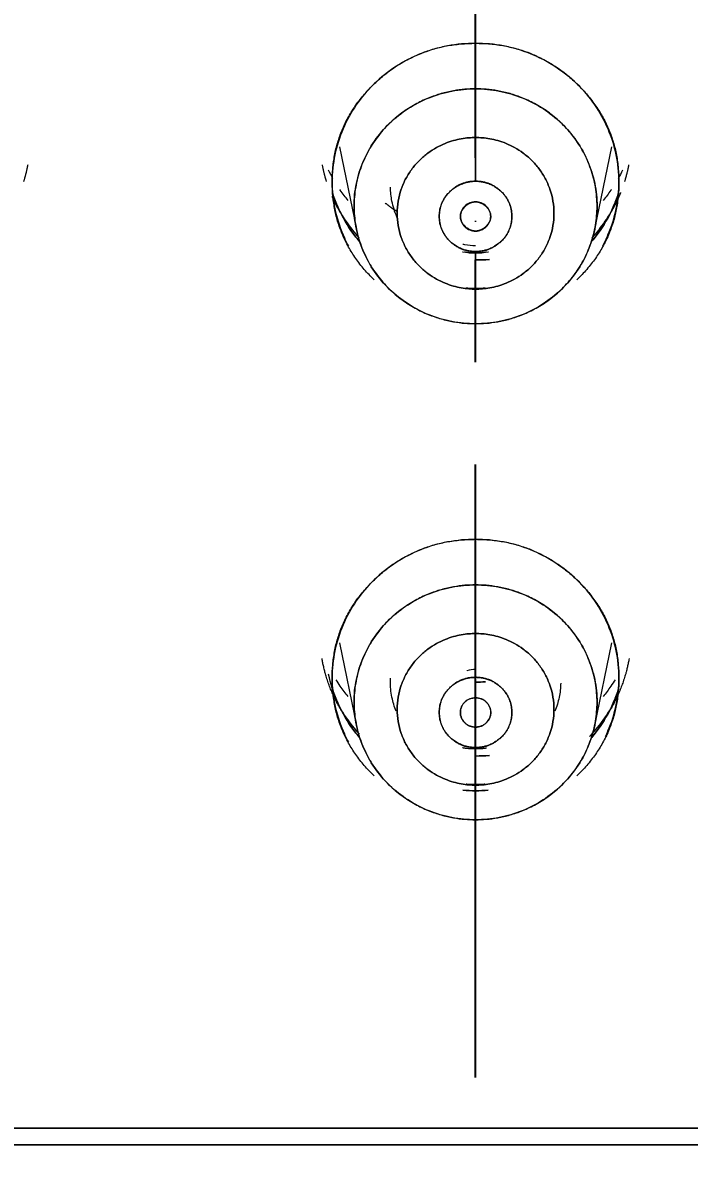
# Model space of a CAD drawing. Header units: inches. Extents: x 1105 to 1525, y -292 to 302.
# Drawn here: x 1204.5 to 1214.36, y 33.94 to 50.83 of the extents above; entities that cross this region are included whole.
import ezdxf

# ---------------------------------------------------------------- set-up
doc = ezdxf.new("R2010")
doc.units = ezdxf.units.IN
doc.header["$LTSCALE"] = 2.42
doc.header["$MEASUREMENT"] = 0
doc.header["$PDMODE"] = 3
doc.header["$PDSIZE"] = 0.3125
doc.linetypes.add('CENTER2', pattern=[1.125, 0.75, -0.125, 0.125, -0.125])
doc.layers.get('0').update_dxf_attribs({"linetype": 'CONTINUOUS'})
doc.layers.get('Defpoints').update_dxf_attribs({"linetype": 'CONTINUOUS'})
doc.layers.add('CENTER', color=1, linetype='CENTER2')
doc.layers.add('DIM', color=3, linetype='CONTINUOUS', lineweight=18)
doc.styles.get("Standard").update_dxf_attribs({"font": 'arial.ttf', "width": 0.8})
doc.dimstyles.new('ISO-25', dxfattribs={"dimtxt": 5, "dimasz": 2.5, "dimexe": 1.25, "dimexo": 0.625, "dimgap": 2, "dimtad": 1, "dimtih": 1, "dimtoh": 1, "dimdec": 1, "dimdsep": 46, "dimtxsty": 'Standard', "dimcen": 0, "dimclrd": 3, "dimclre": 3, "dimclrt": 4, "dimadec": 0, "dimazin": 0, "dimtfac": 1, "dimtdec": 1, "dimtmove": 0, "dimatfit": 3, "dimfxl": 1, "dimarcsym": 0})

# ---------------------------------------------------------------- blocks, each defined once
blk = doc.blocks.new('*D1')
at = {"layer": 'Defpoints', "color": 0, "transparency": 16777216}
for p in [(1211.201, 101.815), (1211.201, -172.578), (1309.638, -172.578)]:
    blk.add_point(p, dxfattribs=at)
at = {"layer": 'DIM', "color": 3, "lineweight": -2, "transparency": 16777216}
for p, q in [((1211.826, 101.815), (1310.888, 101.815)), ((1309.638, 96.815), (1309.638, -30.872)), ((1309.638, -167.578), (1309.638, -39.892)), ((1211.826, -172.578), (1310.888, -172.578))]:
    blk.add_line(p, q, dxfattribs=at)
at = {"layer": 'DIM', "color": 3, "transparency": 16777216}
for points in [[(1308.805, 96.815), (1310.472, 96.815), (1309.638, 101.815)], [(1308.805, -167.578), (1310.472, -167.578), (1309.638, -172.578)]]:
    blk.add_solid(points, dxfattribs=at)
at = {"layer": 'DIM', "color": 4, "transparency": 16777216, "insert": (1309.638, -35.382), "char_height": 5, "attachment_point": 5}
blk.add_mtext('274.4', dxfattribs=at)
blk = doc.blocks.new('*D3')
at = {"layer": 'Defpoints', "color": 0, "transparency": 16777216}
for p in [(1279.036, 140.16), (1143.365, 34.026), (1279.036, 34.019)]:
    blk.add_point(p, dxfattribs=at)
at = {"layer": 'DIM', "color": 3, "lineweight": -2, "transparency": 16777216}
for p, q in [((1143.365, 34.651), (1143.365, 141.41)), ((1279.036, 34.644), (1279.036, 141.41)), ((1148.365, 140.16), (1202.64, 140.16)), ((1274.036, 140.16), (1219.761, 140.16))]:
    blk.add_line(p, q, dxfattribs=at)
at = {"layer": 'DIM', "color": 3, "transparency": 16777216}
for points in [[(1148.365, 140.993), (1148.365, 139.326), (1143.365, 140.16)], [(1274.036, 140.993), (1274.036, 139.326), (1279.036, 140.16)]]:
    blk.add_solid(points, dxfattribs=at)
at = {"layer": 'DIM', "color": 4, "transparency": 16777216, "insert": (1211.201, 140.16), "char_height": 5, "attachment_point": 5}
blk.add_mtext('135.7', dxfattribs=at)

msp = doc.modelspace()

# ---------------------------------------------------------------- linework, layer by layer
at = {"linetype": 'Continuous', "lineweight": 18, "extrusion": (0, 1, 0)}
for p, q in [((1209.184, 48.996), (1209.436, 47.776)), ((1212.965, 47.776), (1213.217, 48.996)), ((1209.184, 41.655), (1209.436, 40.435)), ((1212.965, 40.435), (1213.217, 41.655))]:
    msp.add_line(p, q, dxfattribs=at)
at = {"linetype": 'Continuous', "lineweight": 18}
for points, degree, knots in [([(1211.201, 97.587), (1208.989, 97.587), (1204.567, 97.377), (1197.996, 96.435), (1191.554, 94.877), (1185.3, 92.715), (1179.296, 89.972), (1173.599, 86.674), (1168.264, 82.852), (1163.343, 78.543), (1158.882, 73.79), (1154.926, 68.637), (1151.511, 63.134), (1148.672, 57.334), (1146.434, 51.293), (1144.82, 45.07), (1143.846, 38.724), (1143.628, 34.452), (1143.628, 32.316)], 3, [0, 0, 0, 0, 0.0625, 0.125, 0.1875, 0.25, 0.3125, 0.375, 0.4375, 0.5, 0.5625, 0.625, 0.6875, 0.75, 0.8125, 0.875, 0.9375, 1, 1, 1, 1]), ([(1143.628, 32.316), (1143.628, 33.384), (1143.683, 35.52), (1143.927, 38.716), (1144.333, 41.897), (1145.089, 46.107), (1146.435, 51.293), (1148.671, 57.334), (1151.513, 63.133), (1154.925, 68.637), (1158.884, 73.789), (1163.342, 78.544), (1168.266, 82.851), (1175.377, 87.949), (1185.175, 93.007), (1195.807, 96.122), (1204.567, 97.376), (1208.989, 97.587), (1211.201, 97.587)], 3, [0, 0, 0, 0, 0.03125, 0.0625, 0.09375, 0.125, 0.1875, 0.25, 0.3125, 0.375, 0.4375, 0.5, 0.5625, 0.625, 0.75, 0.875, 0.9375, 1, 1, 1, 1]), ([(1278.773, 32.316), (1278.773, 34.452), (1278.555, 38.724), (1277.581, 45.07), (1275.967, 51.293), (1273.729, 57.334), (1270.89, 63.134), (1267.475, 68.637), (1263.519, 73.79), (1259.058, 78.543), (1254.137, 82.852), (1248.802, 86.674), (1243.105, 89.972), (1237.101, 92.715), (1230.847, 94.877), (1224.405, 96.435), (1217.834, 97.377), (1213.412, 97.587), (1211.201, 97.587)], 3, [0, 0, 0, 0, 0.0625, 0.125, 0.1875, 0.25, 0.3125, 0.375, 0.4375, 0.5, 0.5625, 0.625, 0.6875, 0.75, 0.8125, 0.875, 0.9375, 1, 1, 1, 1]), ([(1211.201, 97.587), (1213.412, 97.587), (1217.834, 97.376), (1226.594, 96.122), (1237.226, 93.007), (1247.024, 87.949), (1254.135, 82.851), (1259.059, 78.544), (1263.517, 73.789), (1267.476, 68.637), (1270.888, 63.133), (1273.73, 57.334), (1275.594, 52.3), (1276.773, 48.182), (1277.744, 44.012), (1278.555, 38.724), (1278.773, 34.452), (1278.773, 32.316)], 3, [0, 0, 0, 0, 0.0625, 0.125, 0.25, 0.375, 0.4375, 0.5, 0.5625, 0.625, 0.6875, 0.75, 0.8125, 0.84375, 0.875, 0.9375, 1, 1, 1, 1]), ([(1211.201, 96.342), (1204.652, 96.342), (1191.804, 93.873), (1179.702, 89.031), (1174.255, 85.516), (1168.81, 82.002), (1159.547, 73.055), (1152.269, 62.535), (1147.256, 50.845), (1144.7, 38.434), (1144.7, 32.107)], 2, [0, 0, 0, 0.125, 0.25, 0.375, 0.375, 0.5, 0.625, 0.75, 0.875, 1, 1, 1]), ([(1195.817, 93.394), (1202.015, 94.846), (1208.388, 95.111), (1213.318, 95.316), (1218.223, 94.804), (1224.622, 94.135), (1230.757, 92.275), (1238.11, 90.045), (1244.729, 86.221), (1251.525, 82.295), (1257.155, 76.908), (1262.782, 71.525), (1266.914, 64.997), (1271.044, 58.472), (1273.44, 51.181), (1275.835, 43.891), (1276.356, 36.257), (1276.877, 28.632), (1275.497, 21.105), (1274.115, 13.574), (1270.908, 6.579), (1268.052, 0.347), (1263.883, -5.15), (1257.961, -12.96), (1249.886, -18.696), (1244.869, -22.26), (1239.241, -24.844)], 2, [0, 0, 0, 0.125, 0.125, 0.1875, 0.1875, 0.25, 0.25, 0.3125, 0.3125, 0.375, 0.375, 0.4375, 0.4375, 0.5, 0.5, 0.5625, 0.5625, 0.625, 0.625, 0.6875, 0.6875, 0.75, 0.75, 0.875, 0.875, 1, 1, 1]), ([(1239.241, -24.844), (1239.945, -24.521), (1241.272, -23.883), (1243.174, -22.889), (1245.001, -21.861), (1246.885, -20.721), (1248.901, -19.401), (1251.067, -17.862), (1253.381, -16.063), (1255.852, -13.947), (1258.478, -11.445), (1261.219, -8.502), (1263.993, -5.097), (1266.701, -1.233), (1269.256, 3.091), (1271.566, 7.863), (1273.516, 12.997), (1275.013, 18.357), (1276.016, 23.822), (1276.519, 29.339), (1276.519, 34.879), (1276.016, 40.4), (1275.013, 45.856), (1273.519, 51.206), (1271.546, 56.409), (1269.108, 61.424), (1266.224, 66.213), (1262.916, 70.741), (1259.21, 74.971), (1255.137, 78.868), (1250.725, 82.407), (1245.994, 85.568), (1241.004, 88.308), (1235.91, 90.561), (1230.9, 92.3), (1226.102, 93.564), (1221.565, 94.42), (1217.342, 94.931), (1213.501, 95.163), (1210.069, 95.186), (1207.014, 95.06), (1204.285, 94.831), (1201.84, 94.532), (1199.657, 94.187), (1197.676, 93.811), (1196.425, 93.537), (1195.817, 93.394)], 3, [0, 0, 0, 0, 0.012202, 0.023189, 0.033858, 0.045296, 0.057999, 0.071972, 0.087381, 0.104481, 0.123651, 0.145097, 0.168608, 0.193819, 0.220656, 0.249232, 0.279085, 0.309194, 0.339088, 0.368937, 0.398843, 0.428755, 0.458652, 0.488547, 0.518447, 0.548347, 0.57824, 0.608136, 0.638049, 0.667943, 0.697772, 0.727718, 0.757896, 0.787508, 0.81533, 0.841142, 0.865293, 0.887639, 0.907732, 0.925508, 0.941345, 0.955585, 0.96839, 0.979913, 0.990205, 1, 1, 1, 1]), ([(1195.887, 93.19), (1196.492, 93.332), (1197.738, 93.605), (1199.71, 93.979), (1201.883, 94.322), (1204.316, 94.62), (1207.033, 94.848), (1210.074, 94.973), (1213.49, 94.95), (1217.314, 94.719), (1221.518, 94.21), (1226.034, 93.358), (1230.81, 92.1), (1235.796, 90.369), (1240.867, 88.127), (1245.834, 85.4), (1250.543, 82.252), (1254.935, 78.73), (1258.989, 74.851), (1262.678, 70.64), (1265.971, 66.134), (1268.842, 61.366), (1271.269, 56.374), (1273.233, 51.195), (1274.72, 45.87), (1275.718, 40.438), (1276.219, 34.943), (1276.219, 29.429), (1275.719, 23.937), (1274.72, 18.497), (1273.23, 13.162), (1271.289, 8.051), (1268.99, 3.302), (1266.446, -1.003), (1263.75, -4.849), (1260.989, -8.238), (1258.26, -11.168), (1255.647, -13.658), (1253.187, -15.765), (1250.884, -17.555), (1248.728, -19.088), (1246.721, -20.401), (1244.846, -21.536), (1243.027, -22.56), (1241.133, -23.549), (1239.813, -24.184), (1239.113, -24.505)], 3, [0, 0, 0, 0, 0.009795, 0.020087, 0.03161, 0.044415, 0.058655, 0.074492, 0.092268, 0.112361, 0.134707, 0.158858, 0.18467, 0.212492, 0.242104, 0.272282, 0.302228, 0.332057, 0.361951, 0.391864, 0.42176, 0.451653, 0.481553, 0.511453, 0.541348, 0.571245, 0.601157, 0.631063, 0.660912, 0.690806, 0.720915, 0.750768, 0.779344, 0.806181, 0.831392, 0.854903, 0.876349, 0.895519, 0.912619, 0.928028, 0.942001, 0.954704, 0.966142, 0.976811, 0.987798, 1, 1, 1, 1]), ([(1275.847, 28.397), (1275.855, 28.506), (1276.042, 31.393), (1276.001, 37.08), (1274.791, 45.363), (1272.449, 53.418), (1269.02, 61.1), (1264.562, 68.273), (1259.157, 74.81), (1252.9, 80.594), (1245.902, 85.522), (1238.289, 89.508), (1230.196, 92.479), (1221.759, 94.387), (1213.124, 95.194), (1204.448, 94.882), (1198.741, 93.93), (1195.937, 93.274)], 3, [0, 0, 0, 0, 0.002813, 0.073998, 0.145197, 0.216398, 0.287593, 0.358788, 0.429985, 0.501178, 0.572361, 0.643545, 0.714738, 0.785869, 0.857235, 0.928659, 1, 1, 1, 1]), ([(1238.926, -24.204), (1244.594, -21.601), (1249.636, -17.993), (1253.679, -15.099), (1257.214, -11.632), (1261.748, -7.184), (1265.281, -1.952), (1269.377, 4.114), (1271.926, 10.932), (1274.313, 17.314), (1275.221, 24.04), (1276.204, 31.32), (1275.41, 38.624), (1274.478, 47.195), (1271.171, 55.203), (1268.094, 62.655), (1263.166, 69.11), (1259.017, 74.545), (1253.753, 79.002), (1248.176, 83.723), (1241.629, 87.101), (1235.346, 90.344), (1228.485, 92.185), (1218.496, 94.865), (1208.135, 94.39), (1201.98, 94.108), (1195.989, 92.705)], 2, [0, 0, 0, 0.125, 0.125, 0.1875, 0.1875, 0.25, 0.25, 0.3125, 0.3125, 0.375, 0.375, 0.4375, 0.4375, 0.5, 0.5, 0.5625, 0.5625, 0.625, 0.625, 0.6875, 0.6875, 0.75, 0.75, 0.875, 0.875, 1, 1, 1]), ([(1195.989, 92.705), (1196.681, 92.867), (1198.001, 93.154), (1199.941, 93.514), (1201.848, 93.812), (1203.864, 94.068), (1206.081, 94.278), (1208.538, 94.424), (1211.258, 94.481), (1214.287, 94.415), (1217.665, 94.179), (1221.39, 93.718), (1225.413, 92.977), (1229.663, 91.91), (1234.077, 90.476), (1238.587, 88.642), (1243.083, 86.403), (1247.409, 83.81), (1251.422, 80.959), (1255.075, 77.927), (1258.424, 74.708), (1261.577, 71.202), (1264.604, 67.271), (1267.483, 62.819), (1270.107, 57.845), (1272.33, 52.456), (1274.036, 46.829), (1275.168, 41.173), (1275.735, 35.705), (1275.811, 30.574), (1275.491, 25.797), (1274.836, 21.258), (1273.845, 16.787), (1272.478, 12.274), (1270.697, 7.727), (1268.522, 3.274), (1266.041, -0.911), (1263.375, -4.71), (1260.618, -8.09), (1257.835, -11.072), (1255.092, -13.667), (1252.471, -15.879), (1250.029, -17.736), (1247.779, -19.294), (1245.71, -20.607), (1243.81, -21.721), (1242.074, -22.664), (1240.467, -23.48), (1239.433, -23.971), (1238.926, -24.204)], 3, [0, 0, 0, 0, 0.011269, 0.021419, 0.031278, 0.041852, 0.053605, 0.066538, 0.08081, 0.096678, 0.114498, 0.1344, 0.156117, 0.179301, 0.203861, 0.229789, 0.256714, 0.283873, 0.310306, 0.335514, 0.360061, 0.38505, 0.41157, 0.440282, 0.471001, 0.502948, 0.535235, 0.566974, 0.597228, 0.625207, 0.651, 0.675617, 0.700265, 0.725877, 0.752635, 0.779868, 0.806498, 0.831609, 0.855023, 0.876985, 0.897373, 0.915773, 0.93207, 0.946569, 0.959582, 0.971263, 0.981756, 0.991115, 1, 1, 1, 1]), ([(1211.201, 50.529), (1211.062, 50.529), (1210.923, 50.516), (1210.65, 50.464), (1210.516, 50.425), (1210.26, 50.322), (1210.137, 50.258), (1209.905, 50.109), (1209.798, 50.024), (1209.601, 49.834), (1209.512, 49.73), (1209.358, 49.506), (1209.292, 49.387), (1209.186, 49.139), (1209.145, 49.01), (1209.091, 48.747), (1209.077, 48.613), (1209.077, 48.344), (1209.091, 48.21), (1209.145, 47.947), (1209.186, 47.818), (1209.263, 47.639), (1209.289, 47.585), (1209.317, 47.533)], 3, [0, 0, 0, 0, 0.095767, 0.095767, 0.191534, 0.191534, 0.287301, 0.287301, 0.383068, 0.383068, 0.478835, 0.478835, 0.574603, 0.574603, 0.67037, 0.67037, 0.766137, 0.766137, 0.861904, 0.861904, 0.957671, 0.957671, 1, 1, 1, 1]), ([(1209.699, 47.029), (1209.078, 47.628), (1209.077, 49.327), (1210.321, 50.529), (1211.201, 50.529)], 2, [0, 0, 0, 0.333319, 0.66666, 1, 1, 1]), ([(1213.084, 47.533), (1213.112, 47.585), (1213.138, 47.639), (1213.215, 47.818), (1213.256, 47.947), (1213.31, 48.21), (1213.324, 48.344), (1213.324, 48.613), (1213.31, 48.747), (1213.256, 49.01), (1213.215, 49.139), (1213.109, 49.387), (1213.043, 49.506), (1212.889, 49.73), (1212.8, 49.834), (1212.603, 50.024), (1212.496, 50.109), (1212.264, 50.258), (1212.141, 50.322), (1211.885, 50.425), (1211.751, 50.464), (1211.478, 50.516), (1211.339, 50.529), (1211.201, 50.529)], 3, [0, 0, 0, 0, 0.042329, 0.042329, 0.138096, 0.138096, 0.233863, 0.233863, 0.32963, 0.32963, 0.425397, 0.425397, 0.521165, 0.521165, 0.616932, 0.616932, 0.712699, 0.712699, 0.808466, 0.808466, 0.904233, 0.904233, 1, 1, 1, 1]), ([(1211.201, 50.529), (1212.079, 50.529), (1213.323, 49.329), (1213.324, 47.63), (1212.702, 47.029)], 2, [0, 0, 0, 0.33334, 0.666681, 1, 1, 1]), ([(1211.201, 46.379), (1211.083, 46.379), (1210.965, 46.39), (1210.734, 46.434), (1210.621, 46.467), (1210.403, 46.554), (1210.299, 46.608), (1210.103, 46.735), (1210.011, 46.807), (1209.845, 46.968), (1209.77, 47.056), (1209.639, 47.246), (1209.583, 47.346), (1209.493, 47.557), (1209.459, 47.666), (1209.413, 47.889), (1209.401, 48.003), (1209.401, 48.23), (1209.413, 48.344), (1209.459, 48.567), (1209.493, 48.677), (1209.583, 48.887), (1209.639, 48.988), (1209.77, 49.177), (1209.845, 49.265), (1210.011, 49.426), (1210.103, 49.499), (1210.299, 49.625), (1210.403, 49.679), (1210.621, 49.766), (1210.734, 49.799), (1210.965, 49.844), (1211.083, 49.855), (1211.201, 49.855)], 3, [0, 0, 0, 0, 0.0625, 0.0625, 0.125, 0.125, 0.1875, 0.1875, 0.25, 0.25, 0.3125, 0.3125, 0.375, 0.375, 0.4375, 0.4375, 0.5, 0.5, 0.5625, 0.5625, 0.625, 0.625, 0.6875, 0.6875, 0.75, 0.75, 0.8125, 0.8125, 0.875, 0.875, 0.9375, 0.9375, 1, 1, 1, 1]), ([(1211.201, 49.855), (1211.318, 49.855), (1211.436, 49.844), (1211.667, 49.799), (1211.78, 49.766), (1211.998, 49.679), (1212.102, 49.625), (1212.298, 49.499), (1212.39, 49.426), (1212.556, 49.265), (1212.631, 49.177), (1212.762, 48.988), (1212.818, 48.887), (1212.908, 48.677), (1212.942, 48.567), (1212.988, 48.344), (1213, 48.23), (1213, 48.003), (1212.988, 47.889), (1212.942, 47.666), (1212.908, 47.557), (1212.818, 47.346), (1212.762, 47.246), (1212.631, 47.056), (1212.556, 46.968), (1212.39, 46.807), (1212.298, 46.735), (1212.102, 46.608), (1211.998, 46.554), (1211.78, 46.467), (1211.667, 46.434), (1211.436, 46.39), (1211.318, 46.379), (1211.201, 46.379)], 3, [0, 0, 0, 0, 0.0625, 0.0625, 0.125, 0.125, 0.1875, 0.1875, 0.25, 0.25, 0.3125, 0.3125, 0.375, 0.375, 0.4375, 0.4375, 0.5, 0.5, 0.5625, 0.5625, 0.625, 0.625, 0.6875, 0.6875, 0.75, 0.75, 0.8125, 0.8125, 0.875, 0.875, 0.9375, 0.9375, 1, 1, 1, 1]), ([(1211.201, 49.135), (1211.201, 49.107), (1211.201, 49.032), (1211.201, 48.927), (1211.201, 48.809), (1211.201, 48.709), (1211.201, 48.612), (1211.201, 48.533), (1211.201, 48.487)], 3, [0, 0, 0, 0, 0.122135, 0.34583, 0.503808, 0.646393, 0.80598, 1, 1, 1, 1]), ([(1211.201, 48.487), (1211.201, 48.533), (1211.201, 48.612), (1211.201, 48.709), (1211.201, 48.809), (1211.201, 48.927), (1211.201, 49.032), (1211.201, 49.107), (1211.201, 49.135)], 3, [0, 0, 0, 0, 0.19402, 0.353607, 0.496192, 0.65417, 0.877865, 1, 1, 1, 1]), ([(1209.078, 48.325), (1209.099, 48.26), (1209.123, 48.195), (1209.206, 48.002), (1209.275, 47.877), (1209.394, 47.706), (1209.434, 47.653), (1209.477, 47.601)], 3, [0, 0, 0, 0, 0.250287, 0.250287, 0.760296, 0.760296, 1, 1, 1, 1]), ([(1209.313, 48.202), (1209.272, 48.252), (1209.233, 48.303), (1209.195, 48.359), (1209.193, 48.361), (1209.192, 48.363)], 3, [0, 0, 0, 0, 0.961053, 0.961053, 1, 1, 1, 1]), ([(1210.05, 47.929), (1210.044, 47.94), (1210.04, 47.951), (1210.003, 48.036), (1209.979, 48.113), (1209.949, 48.26), (1209.941, 48.33), (1209.939, 48.401)], 3, [0, 0, 0, 0, 0.07402, 0.07402, 0.565844, 0.565844, 1, 1, 1, 1]), ([(1212.924, 47.601), (1212.967, 47.653), (1213.007, 47.706), (1213.126, 47.877), (1213.195, 48.002), (1213.278, 48.195), (1213.302, 48.26), (1213.323, 48.325)], 3, [0, 0, 0, 0, 0.239705, 0.239705, 0.749713, 0.749713, 1, 1, 1, 1]), ([(1213.348, 48.32), (1213.339, 48.297), (1213.181, 47.927), (1212.924, 47.648)], 2, [0, 0, 0, 0.061405, 1, 1, 1]), ([(1213.209, 48.363), (1213.208, 48.361), (1213.206, 48.359), (1213.168, 48.303), (1213.129, 48.252), (1213.088, 48.202)], 3, [0, 0, 0, 0, 0.038946, 0.038946, 1, 1, 1, 1]), ([(1209.078, 48.26), (1209.134, 48.131), (1209.204, 48.006), (1209.343, 47.805), (1209.408, 47.724), (1209.477, 47.648)], 3, [0, 0, 0, 0, 0.580703, 0.580703, 1, 1, 1, 1]), ([(1209.477, 47.601), (1209.434, 47.653), (1209.394, 47.706), (1209.275, 47.877), (1209.206, 48.002), (1209.14, 48.157), (1209.129, 48.183), (1209.119, 48.21)], 3, [0, 0, 0, 0, 0.281395, 0.281395, 0.880108, 0.880108, 1, 1, 1, 1]), ([(1211.201, 48.183), (1211.171, 48.183), (1211.142, 48.178), (1211.088, 48.157), (1211.063, 48.141), (1211.021, 48.101), (1211.005, 48.077), (1210.982, 48.024), (1210.976, 47.996), (1210.976, 47.939), (1210.982, 47.91), (1211.004, 47.858), (1211.021, 47.833), (1211.062, 47.793), (1211.087, 47.777), (1211.142, 47.755), (1211.171, 47.75), (1211.201, 47.75)], 3, [0, 0, 0, 0, 0.125, 0.125, 0.25, 0.25, 0.375, 0.375, 0.5, 0.5, 0.625, 0.625, 0.75, 0.75, 0.875, 0.875, 1, 1, 1, 1]), ([(1211.201, 47.75), (1211.12, 47.751), (1210.977, 47.884), (1210.976, 47.966), (1210.975, 48.045), (1211.049, 48.116), (1211.118, 48.182), (1211.201, 48.183)], 2, [0, 0, 0, 0.25, 0.5, 0.5, 0.75, 0.75, 1, 1, 1]), ([(1211.201, 47.75), (1211.23, 47.75), (1211.259, 47.755), (1211.314, 47.777), (1211.339, 47.793), (1211.38, 47.833), (1211.397, 47.858), (1211.419, 47.91), (1211.425, 47.939), (1211.425, 47.996), (1211.419, 48.024), (1211.396, 48.077), (1211.38, 48.101), (1211.338, 48.141), (1211.313, 48.157), (1211.259, 48.178), (1211.23, 48.183), (1211.201, 48.183)], 3, [0, 0, 0, 0, 0.125, 0.125, 0.25, 0.25, 0.375, 0.375, 0.5, 0.5, 0.625, 0.625, 0.75, 0.75, 0.875, 0.875, 1, 1, 1, 1]), ([(1211.201, 48.183), (1211.281, 48.182), (1211.424, 48.049), (1211.425, 47.966), (1211.426, 47.888), (1211.352, 47.817), (1211.283, 47.751), (1211.201, 47.75)], 2, [0, 0, 0, 0.25, 0.5, 0.5, 0.75, 0.75, 1, 1, 1]), ([(1213.282, 48.21), (1213.272, 48.183), (1213.261, 48.157), (1213.195, 48.002), (1213.126, 47.877), (1213.007, 47.706), (1212.967, 47.653), (1212.924, 47.601)], 3, [0, 0, 0, 0, 0.119892, 0.119892, 0.718605, 0.718605, 1, 1, 1, 1]), ([(1212.924, 47.648), (1212.993, 47.724), (1213.058, 47.805), (1213.178, 47.978), (1213.232, 48.071), (1213.28, 48.167)], 3, [0, 0, 0, 0, 0.488018, 0.488018, 1, 1, 1, 1]), ([(1211.201, 47.533), (1211.147, 47.532), (1211.094, 47.536), (1211.031, 47.548), (1211.021, 47.55), (1211.011, 47.552)], 3, [0, 0, 0, 0, 0.838576, 0.838576, 1, 1, 1, 1]), ([(1211.007, 47.445), (1211.009, 47.444), (1211.011, 47.444), (1211.075, 47.432), (1211.138, 47.426), (1211.201, 47.426)], 3, [0, 0, 0, 0, 0.02842, 0.02842, 1, 1, 1, 1]), ([(1211.201, 47.448), (1211.201, 47.401), (1211.201, 47.328), (1211.201, 47.275), (1211.201, 47.197), (1211.201, 47.097), (1211.201, 46.984), (1211.201, 46.914), (1211.201, 46.891)], 3, [0, 0, 0, 0, 0.19402, 0.353607, 0.496192, 0.65417, 0.877865, 1, 1, 1, 1]), ([(1211.201, 46.891), (1211.201, 46.914), (1211.201, 46.984), (1211.201, 47.097), (1211.201, 47.197), (1211.201, 47.275), (1211.201, 47.328), (1211.201, 47.401), (1211.201, 47.448)], 3, [0, 0, 0, 0, 0.122135, 0.34583, 0.503808, 0.646393, 0.80598, 1, 1, 1, 1]), ([(1211.201, 47.426), (1211.263, 47.426), (1211.326, 47.432), (1211.39, 47.444), (1211.392, 47.444), (1211.394, 47.445)], 3, [0, 0, 0, 0, 0.97158, 0.97158, 1, 1, 1, 1]), ([(1211.201, 46.808), (1211.201, 46.815), (1211.201, 46.818), (1211.201, 46.82), (1211.201, 46.817), (1211.201, 46.812), (1211.201, 46.812), (1211.201, 46.812)], 3, [0, 0, 0, 0, 0.499995, 0.499995, 0.99999, 0.99999, 1, 1, 1, 1]), ([(1211.201, 46.81), (1211.201, 46.811), (1211.201, 46.811), (1211.201, 46.817), (1211.201, 46.82), (1211.201, 46.818), (1211.201, 46.815), (1211.201, 46.808)], 3, [0, 0, 0, 0, 0.051806, 0.051806, 0.525903, 0.525903, 1, 1, 1, 1]), ([(1211.201, 43.188), (1211.062, 43.188), (1210.923, 43.175), (1210.65, 43.123), (1210.516, 43.084), (1210.26, 42.981), (1210.137, 42.917), (1209.905, 42.768), (1209.798, 42.683), (1209.601, 42.493), (1209.512, 42.389), (1209.358, 42.165), (1209.292, 42.046), (1209.186, 41.798), (1209.145, 41.669), (1209.091, 41.406), (1209.077, 41.272), (1209.077, 41.003), (1209.091, 40.869), (1209.145, 40.606), (1209.186, 40.477), (1209.263, 40.298), (1209.289, 40.244), (1209.317, 40.192)], 3, [0, 0, 0, 0, 0.095767, 0.095767, 0.191534, 0.191534, 0.287301, 0.287301, 0.383068, 0.383068, 0.478835, 0.478835, 0.574603, 0.574603, 0.67037, 0.67037, 0.766137, 0.766137, 0.861904, 0.861904, 0.957671, 0.957671, 1, 1, 1, 1]), ([(1209.699, 39.688), (1209.078, 40.287), (1209.077, 41.986), (1210.321, 43.188), (1211.201, 43.188)], 2, [0, 0, 0, 0.333319, 0.66666, 1, 1, 1]), ([(1213.125, 40.271), (1213.138, 40.298), (1213.15, 40.325), (1213.215, 40.477), (1213.256, 40.606), (1213.31, 40.869), (1213.324, 41.003), (1213.324, 41.272), (1213.31, 41.406), (1213.256, 41.669), (1213.215, 41.798), (1213.109, 42.046), (1213.043, 42.165), (1212.889, 42.389), (1212.8, 42.493), (1212.603, 42.683), (1212.496, 42.768), (1212.264, 42.917), (1212.141, 42.981), (1211.885, 43.084), (1211.751, 43.123), (1211.478, 43.175), (1211.339, 43.188), (1211.201, 43.188)], 3, [0, 0, 0, 0, 0.021742, 0.021742, 0.119568, 0.119568, 0.217393, 0.217393, 0.315219, 0.315219, 0.413045, 0.413045, 0.510871, 0.510871, 0.608697, 0.608697, 0.706523, 0.706523, 0.804348, 0.804348, 0.902174, 0.902174, 1, 1, 1, 1]), ([(1211.201, 39.038), (1211.083, 39.038), (1210.965, 39.049), (1210.734, 39.093), (1210.621, 39.126), (1210.403, 39.213), (1210.299, 39.267), (1210.103, 39.394), (1210.011, 39.466), (1209.845, 39.627), (1209.77, 39.715), (1209.639, 39.905), (1209.583, 40.005), (1209.493, 40.216), (1209.459, 40.325), (1209.413, 40.548), (1209.401, 40.662), (1209.401, 40.889), (1209.413, 41.003), (1209.459, 41.226), (1209.493, 41.336), (1209.583, 41.546), (1209.639, 41.647), (1209.77, 41.836), (1209.845, 41.924), (1210.011, 42.085), (1210.103, 42.158), (1210.299, 42.284), (1210.403, 42.338), (1210.621, 42.425), (1210.734, 42.458), (1210.965, 42.503), (1211.083, 42.514), (1211.201, 42.514)], 3, [0, 0, 0, 0, 0.0625, 0.0625, 0.125, 0.125, 0.1875, 0.1875, 0.25, 0.25, 0.3125, 0.3125, 0.375, 0.375, 0.4375, 0.4375, 0.5, 0.5, 0.5625, 0.5625, 0.625, 0.625, 0.6875, 0.6875, 0.75, 0.75, 0.8125, 0.8125, 0.875, 0.875, 0.9375, 0.9375, 1, 1, 1, 1]), ([(1211.201, 42.514), (1211.318, 42.514), (1211.436, 42.503), (1211.667, 42.458), (1211.78, 42.425), (1211.998, 42.338), (1212.102, 42.284), (1212.298, 42.158), (1212.39, 42.085), (1212.556, 41.924), (1212.631, 41.836), (1212.762, 41.647), (1212.818, 41.546), (1212.908, 41.336), (1212.942, 41.226), (1212.988, 41.003), (1213, 40.889), (1213, 40.662), (1212.988, 40.548), (1212.942, 40.325), (1212.908, 40.216), (1212.818, 40.005), (1212.762, 39.905), (1212.631, 39.715), (1212.556, 39.627), (1212.39, 39.466), (1212.298, 39.394), (1212.102, 39.267), (1211.998, 39.213), (1211.78, 39.126), (1211.667, 39.093), (1211.436, 39.049), (1211.318, 39.038), (1211.201, 39.038)], 3, [0, 0, 0, 0, 0.0625, 0.0625, 0.125, 0.125, 0.1875, 0.1875, 0.25, 0.25, 0.3125, 0.3125, 0.375, 0.375, 0.4375, 0.4375, 0.5, 0.5, 0.5625, 0.5625, 0.625, 0.625, 0.6875, 0.6875, 0.75, 0.75, 0.8125, 0.8125, 0.875, 0.875, 0.9375, 0.9375, 1, 1, 1, 1]), ([(1211.201, 41.146), (1211.201, 41.192), (1211.201, 41.271), (1211.201, 41.368), (1211.201, 41.468), (1211.201, 41.586), (1211.201, 41.691), (1211.201, 41.766), (1211.201, 41.794)], 3, [0, 0, 0, 0, 0.19402, 0.353607, 0.496192, 0.65417, 0.877865, 1, 1, 1, 1]), ([(1211.201, 41.794), (1211.201, 41.766), (1211.201, 41.691), (1211.201, 41.586), (1211.201, 41.468), (1211.201, 41.368), (1211.201, 41.271), (1211.201, 41.192), (1211.201, 41.146)], 3, [0, 0, 0, 0, 0.122135, 0.34583, 0.503808, 0.646393, 0.80598, 1, 1, 1, 1]), ([(1209.477, 40.307), (1209.221, 40.585), (1208.969, 41.171), (1208.927, 41.422)], 2, [0, 0, 0, 0.59278, 1, 1, 1]), ([(1213.474, 41.422), (1213.432, 41.172), (1213.17, 40.561), (1212.887, 40.268)], 2, [0, 0, 0, 0.39034, 1, 1, 1]), ([(1211.201, 41.264), (1211.157, 41.264), (1211.114, 41.256), (1211.073, 41.24), (1211.073, 41.24), (1211.073, 41.24)], 3, [0, 0, 0, 0, 0.999996, 0.999996, 1, 1, 1, 1]), ([(1209.477, 40.26), (1209.434, 40.312), (1209.394, 40.365), (1209.275, 40.536), (1209.206, 40.661), (1209.095, 40.919), (1209.053, 41.054), (1209.025, 41.191)], 3, [0, 0, 0, 0, 0.190477, 0.190477, 0.595745, 0.595745, 1, 1, 1, 1]), ([(1209.313, 40.861), (1209.272, 40.911), (1209.233, 40.962), (1209.175, 41.047), (1209.154, 41.079), (1209.134, 41.111)], 3, [0, 0, 0, 0, 0.62988, 0.62988, 1, 1, 1, 1]), ([(1210.024, 40.646), (1209.998, 40.712), (1209.977, 40.781), (1209.947, 40.928), (1209.939, 41.008), (1209.939, 41.103), (1209.939, 41.118), (1209.94, 41.133)], 3, [0, 0, 0, 0, 0.427813, 0.427813, 0.909857, 0.909857, 1, 1, 1, 1]), ([(1212.462, 41.06), (1212.46, 40.989), (1212.452, 40.919), (1212.424, 40.781), (1212.403, 40.712), (1212.377, 40.646)], 3, [0, 0, 0, 0, 0.498658, 0.498658, 1, 1, 1, 1]), ([(1213.267, 41.111), (1213.247, 41.079), (1213.226, 41.047), (1213.168, 40.962), (1213.129, 40.911), (1213.088, 40.861)], 3, [0, 0, 0, 0, 0.370119, 0.370119, 1, 1, 1, 1]), ([(1209.078, 40.984), (1209.099, 40.919), (1209.123, 40.854), (1209.206, 40.661), (1209.275, 40.536), (1209.394, 40.365), (1209.434, 40.312), (1209.477, 40.26)], 3, [0, 0, 0, 0, 0.250287, 0.250287, 0.760296, 0.760296, 1, 1, 1, 1]), ([(1212.921, 40.257), (1212.965, 40.31), (1213.007, 40.364), (1213.126, 40.536), (1213.195, 40.661), (1213.278, 40.854), (1213.302, 40.919), (1213.323, 40.984)], 3, [0, 0, 0, 0, 0.243179, 0.243179, 0.750857, 0.750857, 1, 1, 1, 1]), ([(1213.298, 40.912), (1213.284, 40.871), (1213.268, 40.83), (1213.195, 40.661), (1213.126, 40.536), (1213.007, 40.364), (1212.965, 40.31), (1212.921, 40.257)], 3, [0, 0, 0, 0, 0.173165, 0.173165, 0.732215, 0.732215, 1, 1, 1, 1]), ([(1209.118, 40.831), (1209.167, 40.733), (1209.222, 40.638), (1209.343, 40.464), (1209.408, 40.383), (1209.477, 40.307)], 3, [0, 0, 0, 0, 0.516715, 0.516715, 1, 1, 1, 1]), ([(1211.201, 40.843), (1211.171, 40.843), (1211.142, 40.838), (1211.087, 40.816), (1211.062, 40.8), (1211.021, 40.76), (1211.004, 40.736), (1210.981, 40.683), (1210.976, 40.655), (1210.976, 40.598), (1210.981, 40.569), (1211.004, 40.517), (1211.021, 40.493), (1211.062, 40.452), (1211.087, 40.436), (1211.142, 40.414), (1211.171, 40.409), (1211.201, 40.409)], 3, [0, 0, 0, 0, 0.125, 0.125, 0.25, 0.25, 0.375, 0.375, 0.5, 0.5, 0.625, 0.625, 0.75, 0.75, 0.875, 0.875, 1, 1, 1, 1]), ([(1211.201, 40.409), (1211.23, 40.409), (1211.259, 40.414), (1211.314, 40.436), (1211.339, 40.452), (1211.38, 40.493), (1211.397, 40.517), (1211.42, 40.569), (1211.426, 40.598), (1211.426, 40.655), (1211.42, 40.683), (1211.397, 40.736), (1211.38, 40.76), (1211.339, 40.8), (1211.314, 40.816), (1211.259, 40.838), (1211.23, 40.843), (1211.201, 40.843)], 3, [0, 0, 0, 0, 0.125, 0.125, 0.25, 0.25, 0.375, 0.375, 0.5, 0.5, 0.625, 0.625, 0.75, 0.75, 0.875, 0.875, 1, 1, 1, 1]), ([(1212.887, 40.268), (1212.971, 40.355), (1213.048, 40.449), (1213.178, 40.637), (1213.232, 40.73), (1213.28, 40.826)], 3, [0, 0, 0, 0, 0.528055, 0.528055, 1, 1, 1, 1]), ([(1211.201, 39.55), (1211.201, 39.573), (1211.201, 39.643), (1211.201, 39.756), (1211.201, 39.856), (1211.201, 39.934), (1211.201, 39.987), (1211.201, 40.06), (1211.201, 40.107)], 3, [0, 0, 0, 0, 0.122135, 0.34583, 0.503808, 0.646393, 0.80598, 1, 1, 1, 1]), ([(1211.201, 40.107), (1211.201, 40.06), (1211.201, 39.987), (1211.201, 39.934), (1211.201, 39.856), (1211.201, 39.756), (1211.201, 39.643), (1211.201, 39.573), (1211.201, 39.55)], 3, [0, 0, 0, 0, 0.19402, 0.353607, 0.496192, 0.65417, 0.877865, 1, 1, 1, 1]), ([(1211.201, 39.467), (1211.201, 39.474), (1211.201, 39.477), (1211.201, 39.479), (1211.201, 39.476), (1211.201, 39.471), (1211.201, 39.471), (1211.201, 39.471)], 3, [0, 0, 0, 0, 0.499964, 0.499964, 0.999928, 0.999928, 1, 1, 1, 1]), ([(1211.201, 39.446), (1211.201, 39.446), (1211.201, 39.446), (1211.201, 39.457), (1211.201, 39.465), (1211.201, 39.476), (1211.201, 39.479), (1211.201, 39.477), (1211.201, 39.474), (1211.201, 39.467)], 3, [0, 0, 0, 0, 0.000041, 0.000041, 0.333361, 0.333361, 0.66668, 0.66668, 1, 1, 1, 1])]:
    msp.add_open_spline(points, degree=degree, knots=knots, dxfattribs=at)
for points, degree in [([(1144.7, 32.107), (1144.7, 34.21), (1144.914, 38.414), (1145.873, 44.659), (1147.462, 50.784), (1149.664, 56.728), (1152.458, 62.436), (1155.819, 67.851), (1159.713, 72.923), (1164.102, 77.601), (1168.946, 81.841), (1174.196, 85.602), (1179.802, 88.848), (1185.711, 91.547), (1191.866, 93.675), (1198.206, 95.209), (1204.672, 96.135), (1209.024, 96.342), (1211.201, 96.342)], 3), ([(1277.701, 32.107), (1277.701, 38.433), (1275.145, 50.843), (1270.132, 62.533), (1262.855, 73.054), (1253.592, 82.001), (1242.701, 89.031), (1230.599, 93.873), (1217.75, 96.342), (1211.201, 96.342)], 2), ([(1211.201, 96.342), (1213.377, 96.342), (1217.729, 96.135), (1224.195, 95.209), (1230.535, 93.675), (1236.69, 91.547), (1242.599, 88.848), (1248.205, 85.602), (1253.455, 81.841), (1258.299, 77.601), (1262.688, 72.923), (1266.582, 67.851), (1269.943, 62.436), (1272.737, 56.728), (1274.939, 50.784), (1276.528, 44.659), (1277.487, 38.414), (1277.701, 34.21), (1277.701, 32.107)], 3), ([(1211.201, 50.529), (1211.201, 50.304), (1211.201, 50.08), (1211.201, 49.855)], 3), ([(1211.201, 49.855), (1211.201, 50.08), (1211.201, 50.304), (1211.201, 50.529)], 3), ([(1211.201, 49.135), (1211.201, 49.407), (1211.201, 49.653), (1211.201, 49.855)], 3), ([(1211.201, 49.855), (1211.201, 49.653), (1211.201, 49.407), (1211.201, 49.135)], 3), ([(1204.568, 48.73), (1204.545, 48.605), (1204.507, 48.483)], 2), ([(1208.994, 48.483), (1208.956, 48.605), (1208.933, 48.73)], 2), ([(1209.089, 48.527), (1209.066, 48.568), (1209.044, 48.61), (1209.023, 48.652)], 3), ([(1213.378, 48.652), (1213.357, 48.61), (1213.335, 48.568), (1213.312, 48.527)], 3), ([(1213.468, 48.73), (1213.445, 48.605), (1213.407, 48.483)], 2), ([(1211.201, 48.487), (1210.978, 48.487), (1210.663, 48.183), (1210.662, 47.753), (1210.977, 47.448), (1211.201, 47.448)], 2), ([(1211.201, 47.448), (1211.423, 47.448), (1211.738, 47.751), (1211.739, 48.181), (1211.424, 48.487), (1211.201, 48.487)], 2), ([(1209.477, 47.648), (1209.226, 47.92), (1209.078, 48.26)], 2), ([(1210.029, 48.044), (1209.945, 48.099), (1209.864, 48.163)], 2), ([(1211.201, 47.426), (1211.116, 47.426), (1211.037, 47.438)], 2), ([(1211.364, 47.438), (1211.285, 47.426), (1211.201, 47.426)], 2), ([(1211.407, 47.33), (1211.338, 47.325), (1211.269, 47.322), (1211.201, 47.322)], 3), ([(1211.201, 47.322), (1211.269, 47.322), (1211.338, 47.325), (1211.407, 47.33)], 3), ([(1211.201, 46.9), (1211.13, 46.9), (1211.06, 46.904)], 2), ([(1211.06, 46.904), (1211.107, 46.901), (1211.154, 46.9), (1211.201, 46.9)], 3), ([(1211.201, 46.9), (1211.253, 46.9), (1211.305, 46.902), (1211.356, 46.905)], 3), ([(1211.341, 46.904), (1211.271, 46.9), (1211.201, 46.9)], 2), ([(1211.201, 46.379), (1211.201, 46.501), (1211.201, 46.668), (1211.201, 46.891)], 3), ([(1211.201, 46.891), (1211.201, 46.668), (1211.201, 46.501), (1211.201, 46.379)], 3), ([(1211.201, 42.514), (1211.201, 42.739), (1211.201, 42.963), (1211.201, 43.188)], 3), ([(1211.201, 43.188), (1211.201, 42.963), (1211.201, 42.739), (1211.201, 42.514)], 3), ([(1211.201, 43.188), (1212.079, 43.188), (1213.323, 41.988), (1213.324, 40.289), (1212.702, 39.688)], 2), ([(1211.201, 42.514), (1211.201, 42.312), (1211.201, 42.066), (1211.201, 41.794)], 3), ([(1211.201, 41.794), (1211.201, 42.066), (1211.201, 42.312), (1211.201, 42.514)], 3), ([(1211.201, 41.146), (1210.978, 41.146), (1210.663, 40.842), (1210.662, 40.412), (1210.977, 40.107), (1211.201, 40.107)], 2), ([(1211.201, 40.107), (1211.423, 40.107), (1211.738, 40.41), (1211.739, 40.84), (1211.424, 41.146), (1211.201, 41.146)], 2), ([(1211.201, 41.075), (1211.274, 41.075), (1211.346, 41.081)], 2), ([(1211.346, 41.081), (1211.298, 41.077), (1211.249, 41.075), (1211.201, 41.075)], 3), ([(1211.201, 40.409), (1211.108, 40.409), (1210.976, 40.535), (1210.975, 40.715), (1211.107, 40.843), (1211.201, 40.843)], 2), ([(1211.201, 40.843), (1211.293, 40.843), (1211.425, 40.717), (1211.426, 40.537), (1211.294, 40.409), (1211.201, 40.409)], 2), ([(1211.201, 40.085), (1211.1, 40.085), (1211.006, 40.102)], 2), ([(1211.364, 40.097), (1211.285, 40.085), (1211.201, 40.085)], 2), ([(1211.407, 39.989), (1211.338, 39.984), (1211.269, 39.981), (1211.201, 39.981)], 3), ([(1211.201, 39.981), (1211.269, 39.981), (1211.338, 39.984), (1211.407, 39.989)], 3), ([(1211.06, 39.563), (1211.107, 39.56), (1211.154, 39.559), (1211.201, 39.559)], 3), ([(1211.201, 39.559), (1211.13, 39.559), (1211.06, 39.563)], 2), ([(1211.201, 39.559), (1211.247, 39.559), (1211.294, 39.56), (1211.341, 39.563)], 3), ([(1211.341, 39.563), (1211.271, 39.559), (1211.201, 39.559)], 2), ([(1211.201, 39.55), (1211.201, 39.327), (1211.201, 39.16), (1211.201, 39.038)], 3), ([(1211.201, 39.038), (1211.201, 39.16), (1211.201, 39.327), (1211.201, 39.55)], 3), ([(1211.014, 39.475), (1211.076, 39.47), (1211.138, 39.467), (1211.201, 39.467)], 3), ([(1211.201, 39.467), (1211.138, 39.467), (1211.076, 39.47), (1211.014, 39.475)], 3), ([(1211.201, 39.467), (1211.263, 39.467), (1211.325, 39.47), (1211.387, 39.475)], 3), ([(1211.387, 39.475), (1211.325, 39.47), (1211.263, 39.467), (1211.201, 39.467)], 3), ([(1248.196, 34.474), (1174.196, 34.474)], 1), ([(1174.196, 34.474), (1248.196, 34.474)], 1), ([(1174.196, 34.229), (1248.196, 34.229)], 1), ([(1248.196, 34.229), (1223.53, 34.229), (1198.863, 34.229), (1174.196, 34.229)], 3)]:
    msp.add_open_spline(points, degree=degree, dxfattribs=at)
for points, weights in [([(1211.201, 49.855), (1207.602, 49.855), (1207.602, 46.379), (1211.201, 46.379)], [1, 0.333333333333, 0.333333333333, 1]), ([(1211.201, 46.379), (1214.799, 46.379), (1214.799, 49.855), (1211.201, 49.855)], [1, 0.333333333333, 0.333333333333, 1]), ([(1211.201, 46.891), (1208.878, 46.891), (1208.878, 49.135), (1211.201, 49.135)], [1, 0.333333333333, 0.333333333333, 1]), ([(1211.201, 49.135), (1208.878, 49.135), (1208.878, 46.891), (1211.201, 46.891)], [1, 0.333333333333, 0.333333333333, 1]), ([(1211.201, 49.135), (1213.523, 49.135), (1213.523, 46.891), (1211.201, 46.891)], [1, 0.333333333333, 0.333333333333, 1]), ([(1211.201, 46.891), (1213.523, 46.891), (1213.523, 49.135), (1211.201, 49.135)], [1, 0.333333333333, 0.333333333333, 1]), ([(1211.201, 47.448), (1210.125, 47.448), (1210.125, 48.487), (1211.201, 48.487)], [1, 0.333333333333, 0.333333333333, 1]), ([(1211.201, 48.487), (1212.276, 48.487), (1212.276, 47.448), (1211.201, 47.448)], [1, 0.333333333333, 0.333333333333, 1]), ([(1211.201, 47.898), (1211.201, 47.907), (1211.201, 47.904), (1211.201, 47.888)], [1.15916847322, 1.1030587869, 1.06178383905, 1.03534362969]), ([(1211.201, 47.888), (1211.201, 47.904), (1211.201, 47.907), (1211.201, 47.898)], [1.03534362982, 1.06178383923, 1.10305878713, 1.15916847351]), ([(1211.201, 42.514), (1207.602, 42.514), (1207.602, 39.038), (1211.201, 39.038)], [1, 0.333333333333, 0.333333333333, 1]), ([(1211.201, 39.038), (1214.799, 39.038), (1214.799, 42.514), (1211.201, 42.514)], [1, 0.333333333333, 0.333333333333, 1]), ([(1211.201, 39.55), (1208.878, 39.55), (1208.878, 41.794), (1211.201, 41.794)], [1, 0.333333333333, 0.333333333333, 1]), ([(1211.201, 41.794), (1208.878, 41.794), (1208.878, 39.55), (1211.201, 39.55)], [1, 0.333333333333, 0.333333333333, 1]), ([(1211.201, 41.794), (1213.523, 41.794), (1213.523, 39.55), (1211.201, 39.55)], [1, 0.333333333333, 0.333333333333, 1]), ([(1211.201, 39.55), (1213.523, 39.55), (1213.523, 41.794), (1211.201, 41.794)], [1, 0.333333333333, 0.333333333333, 1]), ([(1211.201, 40.107), (1210.125, 40.107), (1210.125, 41.146), (1211.201, 41.146)], [1, 0.333333333333, 0.333333333333, 1]), ([(1211.201, 41.146), (1212.276, 41.146), (1212.276, 40.107), (1211.201, 40.107)], [1, 0.333333333333, 0.333333333333, 1])]:
    msp.add_rational_spline(points, weights, degree=3, dxfattribs=at)
at = {"layer": 'CENTER', "ltscale": 5}
msp.add_line((1211.201, -182.578), (1211.201, 111.815), dxfattribs=at)

# ---------------------------------------------------------------- dimensions: what is measured, and where the dimension line sits
at = {"layer": 'DIM'}
dim = msp.add_linear_dim(base=(1279.036, 140.16), p1=(1143.365, 34.026), p2=(1279.036, 34.019), dimstyle='ISO-25', override={"dimasz": 5, "dimtad": 0}, dxfattribs=at)
dim.commit()
dim.dimension.update_dxf_attribs({"geometry": '*D3', "text_midpoint": (1211.201, 140.16)})
dim = msp.add_linear_dim(base=(1309.638, -172.578), p1=(1211.201, 101.815), p2=(1211.201, -172.578), angle=90, dimstyle='ISO-25', override={"dimasz": 5, "dimtad": 0}, dxfattribs=at)
dim.commit()
dim.dimension.update_dxf_attribs({"geometry": '*D1', "text_midpoint": (1309.638, -35.382)})

doc.saveas('drawing.dxf')
